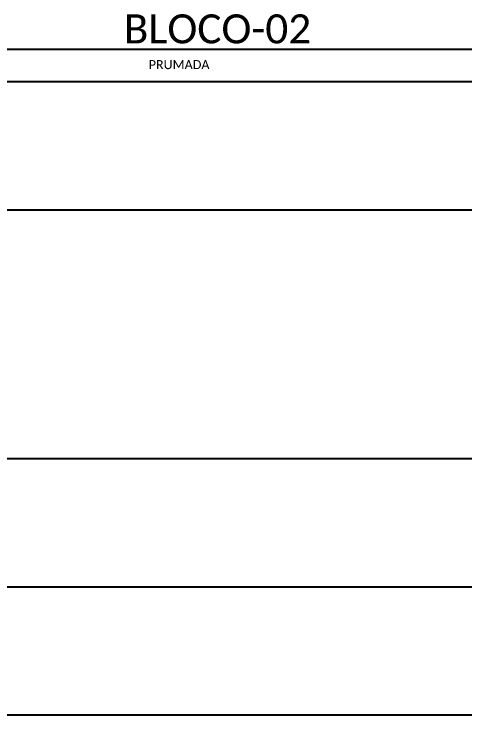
# Model space of a CAD drawing. Header units: metres. Extents: x -203 to 1885, y -55 to 636.
# Drawn here: x 626.6 to 683.3, y 182.6 to 270.7 of the extents above; entities that cross this region are included whole.
import ezdxf

# ---------------------------------------------------------------- set-up
doc = ezdxf.new("R2010")
doc.units = ezdxf.units.M
doc.styles.add('WMF-Calibri0', font='calibri.ttf')

msp = doc.modelspace()

# ---------------------------------------------------------------- linework, layer by layer
for p, q in [((558.96, 262.177), (656.877, 262.177)), ((630.481, 262.177), (747.062, 262.177)), ((553.266, 246.067), (747.062, 246.067)), ((558.96, 246.067), (747.062, 246.067)), ((553.266, 214.858), (747.062, 214.858)), ((558.96, 214.858), (747.062, 214.858)), ((553.266, 198.747), (747.062, 198.747)), ((558.96, 198.747), (747.062, 198.747)), ((553.266, 182.637), (747.062, 182.637)), ((558.96, 182.637), (747.062, 182.637))]:
    msp.add_line(p, q)
msp.add_lwpolyline([(747.053, 266.224), (558.96, 266.224)])

# ---------------------------------------------------------------- texts
at = {"color": 3, "style": 'WMF-Calibri0'}
msp.add_text('BLOCO-02', height=3.648, dxfattribs=at).set_placement((640.39, 266.972))
at = {"color": 0, "style": 'WMF-Calibri0'}
msp.add_text('PRUMADA', height=1.1316, dxfattribs=at).set_placement((643.534, 263.742))

doc.saveas('drawing.dxf')
